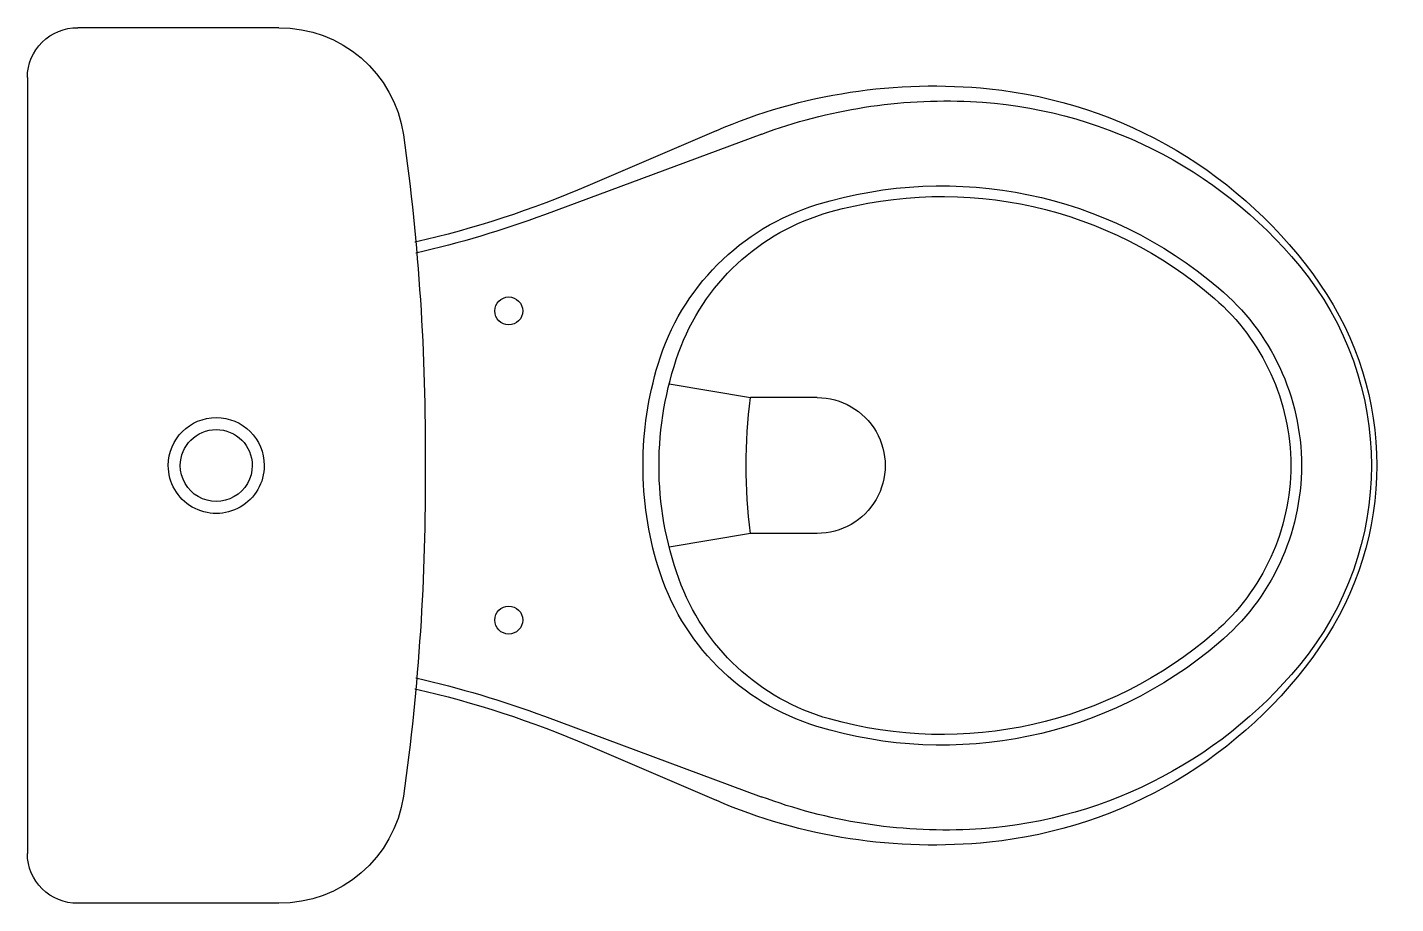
# Model space of a CAD drawing. Extents: x -595.764 to -595.076, y -71.804 to -71.363.
import ezdxf

# ---------------------------------------------------------------- set-up
doc = ezdxf.new("R2010")
doc.units = 0
doc.layers.get('0').update_dxf_attribs({"color": 255, "linetype": 'CONTINUOUS'})

# ---------------------------------------------------------------- blocks, each defined once
blk = doc.blocks.new('vaso s')
at = {"ltscale": 2}
for points in [[(0, 0.19506, -0.414355), (0.02532, 0.22)], [(0.12633, 0.22, -0.374103), (0.18904, 0.16617)], [(0.34614, 0.16828, -0.127818), (0.48347, 0.18932)], [(0.48347, 0.18932, -0.219063), (0.64964, 0.09116)], [(0.36905, 0.16654, -0.101066), (0.47398, 0.18292)], [(0.47398, 0.18292, -0.211697), (0.63931, 0.10038)], [(0.18904, 0.16617, -0.036585), (0.19989, 0)], [(0.28172, 0.14057, -0.045607), (0.19478, 0.11222)], [(0.39685, 0.13111, -0.256805), (0.59863, 0.08927)], [(0.31702, 0.051, -0.250274), (0.39685, 0.13111)], [(0.40326, 0.12742, -0.252846), (0.59664, 0.08395)], [(0.25998, 0.12603, -0.033274), (0.19528, 0.10679)], [(0.32732, 0.05669, -0.243438), (0.40326, 0.12742)], [(0.63931, 0.10038, -0.360239), (0.63931, -0.10038)], [(0.64964, 0.09116, -0.312827), (0.64964, -0.09117)], [(0.23492, 0.07769, -1), (0.24897, 0.07769)], [(0.59664, 0.08395, -0.456323), (0.59664, -0.08396)], [(0.59863, 0.08927, -0.467141), (0.59865, -0.08926)], [(0.24897, 0.07769, -1), (0.23492, 0.07769)], [(0.32738, -0.05686, -0.1743), (0.32732, 0.05669)], [(0.31699, -0.05092, -0.148669), (0.31702, 0.051)], [(0.3634, -0.03412, -0.064251), (0.3634, 0.03412)], [(0.39694, 0.03412, -1.002462), (0.39687, -0.03412)], [(0.07083, 0, -1), (0.11905, 0)], [(0.07686, 0, -1), (0.11302, 0)], [(0.11905, 0, -1.000005), (0.07083, 0)], [(0.11302, 0, -1.00001), (0.07686, 0)], [(0.19989, 0, -0.036577), (0.18904, -0.16615)], [(0.39685, -0.13111, -0.25045), (0.31699, -0.05092)], [(0.4031, -0.12738, -0.242887), (0.32738, -0.05686)], [(0.23492, -0.0777, -1), (0.24897, -0.0777)], [(0.24897, -0.0777, -1), (0.23492, -0.0777)], [(0.59865, -0.08926, -0.256823), (0.39685, -0.13111)], [(0.59664, -0.08396, -0.253055), (0.4031, -0.12738)], [(0.64964, -0.09117, -0.219063), (0.48347, -0.18932)], [(0.63931, -0.10038, -0.211697), (0.4735, -0.18295)], [(0.19528, -0.10679, -0.033274), (0.25998, -0.12604)], [(0.19478, -0.11223, -0.045607), (0.28172, -0.14057)], [(0.18904, -0.16615, -0.374031), (0.12633, -0.22)], [(0.48347, -0.18932, -0.127818), (0.34614, -0.16828)], [(0.4735, -0.18295, -0.100863), (0.3688, -0.16645)], [(0.02532, -0.22, -0.414391), (0, -0.19506)]]:
    blk.add_lwpolyline(points, format="xyb", dxfattribs=at)
for points in [[(0.12633, 0.22), (0.02532, 0.22)], [(0, 0.19506), (0, -0.19506)], [(0.36905, 0.16654), (0.25998, 0.12603)], [(0.34614, 0.16828), (0.28172, 0.14057)], [(0.32253, 0.04097), (0.3634, 0.03412)], [(0.39694, 0.03412), (0.3634, 0.03412)], [(0.3634, -0.03412), (0.32253, -0.04097)], [(0.39687, -0.03412), (0.3634, -0.03412)], [(0.25998, -0.12604), (0.3688, -0.16645)], [(0.28172, -0.14057), (0.34614, -0.16828)], [(0.12633, -0.22), (0.02532, -0.22)]]:
    blk.add_lwpolyline(points, dxfattribs=at)

msp = doc.modelspace()

# ---------------------------------------------------------------- block references
msp.add_blockref('vaso s', (-595.76394, -71.58353))

doc.saveas('drawing.dxf')
